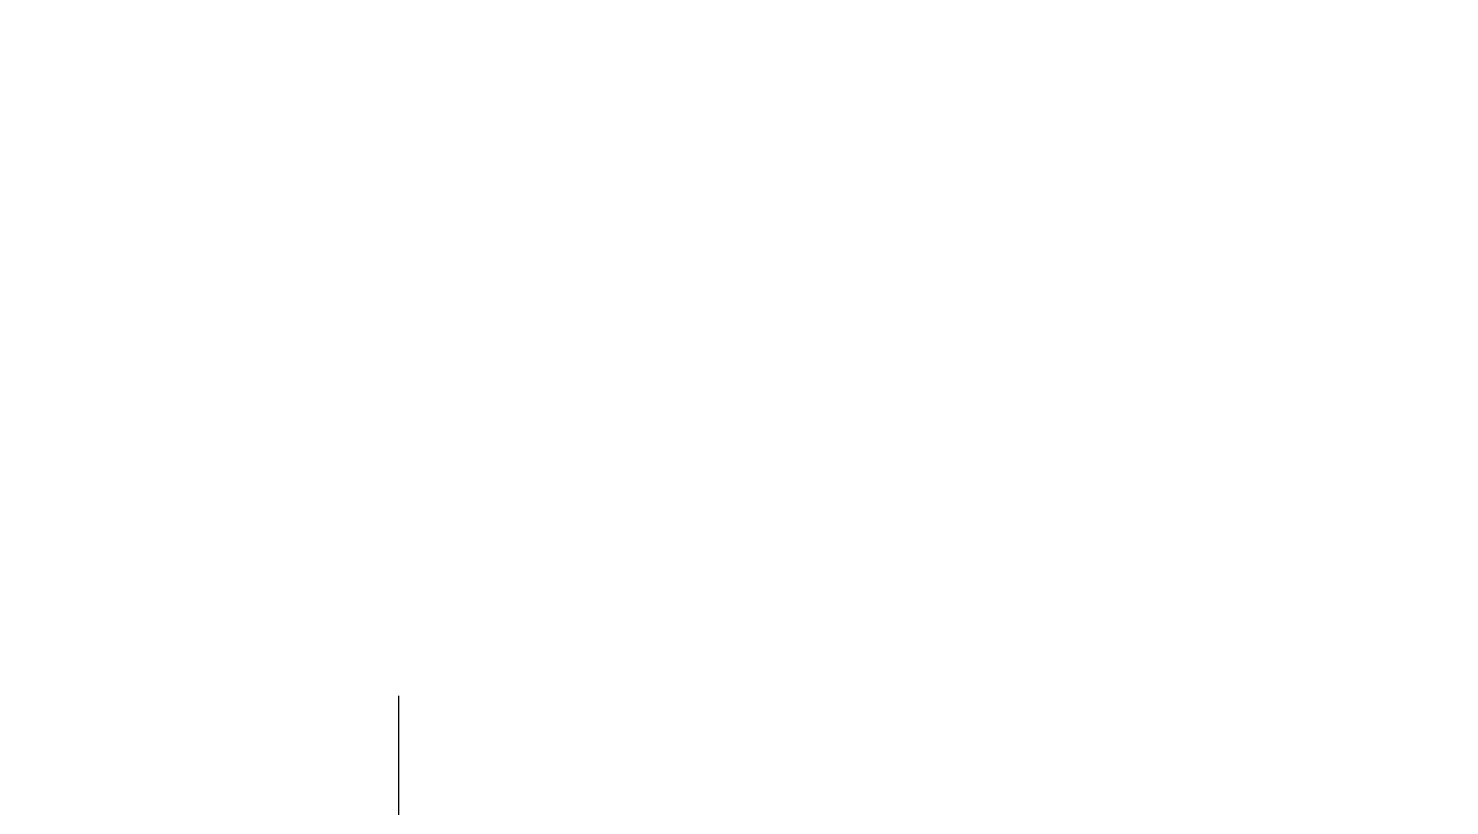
# Model space of a CAD drawing. Header units: millimetres. Extents: x 5606 to 13175, y -3239 to -2051.
# Drawn here: x 6560.98 to 6580.18, y -2452.6 to -2442.1 of the extents above; entities that cross this region are included whole.
import ezdxf

# ---------------------------------------------------------------- set-up
doc = ezdxf.new("R2010")
doc.units = ezdxf.units.MM
doc.linetypes.add('CENTER-HOKUTO', pattern=[23, 20, -1, 1, -1])
doc.layers.add('AM_7', color=2, linetype='CENTER-HOKUTO', lineweight=30)
doc.layers.add('word_dim', color=253, linetype='Continuous')
doc.styles.get("Standard").update_dxf_attribs({"font": 'romans.shx', "bigfont": 'bigfont.shx'})
doc.dimstyles.new('RS1-4', dxfattribs={"dimscale": 4, "dimtxt": 3.5, "dimasz": 3, "dimexe": 1, "dimexo": 0, "dimgap": 1, "dimtad": 3, "dimdsep": 46, "dimtxsty": 'Standard', "dimblk1": 'OPEN', "dimblk2": 'OPEN', "dimsah": 1, "dimcen": 0, "dimclrd": 256, "dimclre": 256, "dimclrt": 3, "dimadec": 0, "dimazin": 0, "dimtfac": 1, "dimtmove": 0, "dimatfit": 3, "dimldrblk": 'OPEN', "dimfxl": 0, "dimtolj": 1, "dimtzin": 0, "dimarcsym": 0})

# ---------------------------------------------------------------- blocks, each defined once
blk = doc.blocks.new('_Open')
at = {"color": 0, "lineweight": -2}
for p, q in [((-1, 0.1667), (0, 0)), ((-1, -0.1667), (0, 0)), ((0, 0), (-1, 0))]:
    blk.add_line(p, q, dxfattribs=at)
blk = doc.blocks.new('*D266')
at = {"layer": 'DEFPOINTS', "color": 0, "linetype": 'Continuous', "ltscale": 2}
for p in [(6610.313, -2218.944), (6610.313, -2336.642), (6330.982, -2565.284)]:
    blk.add_point(p, dxfattribs=at)
at = {"layer": 'word_dim', "linetype": 'Continuous', "lineweight": -2, "ltscale": 2}
for p, q in [((6330.982, -2565.284), (6330.982, -2214.944)), ((6610.313, -2336.642), (6610.313, -2214.944)), ((6342.982, -2218.944), (6598.313, -2218.944))]:
    blk.add_line(p, q, dxfattribs=at)
at = {"layer": 'word_dim', "linetype": 'Continuous', "lineweight": -2, "ltscale": 2, "xscale": 12, "yscale": 12, "zscale": 12, "rotation": 180}
blk.add_blockref('_Open', (6330.982, -2218.944), dxfattribs=at)
at = {"layer": 'word_dim', "linetype": 'Continuous', "lineweight": -2, "ltscale": 2, "xscale": 12, "yscale": 12, "zscale": 12}
blk.add_blockref('_Open', (6610.313, -2218.944), dxfattribs=at)
at = {"layer": 'word_dim', "color": 3, "linetype": 'Continuous', "ltscale": 2, "insert": (6470.648, -2207.944), "char_height": 14, "attachment_point": 5}
blk.add_mtext('\\A1;279.33', dxfattribs=at)

msp = doc.modelspace()

# ---------------------------------------------------------------- linework, layer by layer
at = {"layer": 'AM_7', "color": 2, "lineweight": 13}
msp.add_line((6565.982, -2451.114), (6565.982, -2466.453), dxfattribs=at)

# ---------------------------------------------------------------- dimensions: what is measured, and where the dimension line sits
at = {"layer": 'word_dim', "linetype": 'Continuous', "ltscale": 2}
dim = msp.add_linear_dim(base=(6610.313, -2218.944), p1=(6330.982, -2565.284), p2=(6610.313, -2336.642), dimstyle='RS1-4', dxfattribs=at)
dim.commit()
dim.dimension.update_dxf_attribs({"geometry": '*D266', "text_midpoint": (6470.648, -2207.944)})

doc.saveas('drawing.dxf')
